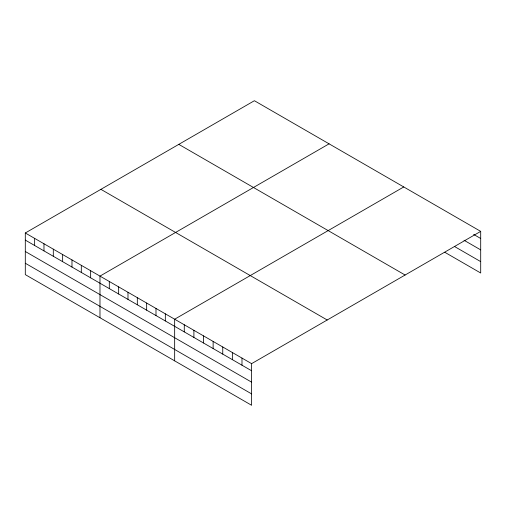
<?xml version="1.0" encoding="UTF-8"?>
<svg xmlns="http://www.w3.org/2000/svg" width="506" height="506" viewBox="0 0 506 506"><rect width="100%" height="100%" fill="white"/><g stroke="black" fill="none" stroke-linecap="round" stroke-linejoin="round"><path stroke-width="0.76" d="M480.7 231.375L251.608 363.643L251.608 405.281L25.3 274.625L25.3 232.988L254.391 100.719L480.7 231.375L480.7 273.012L444.793 252.285M329.077 143.837L99.979 276.105L99.979 317.743M403.756 186.954L174.659 319.216L174.659 360.854M473.648 234.417L480.7 238.49M464.027 240.255L480.7 249.882M454.413 246.441L480.7 261.621M178.795 144.368L405.097 275.024M100.903 189.339L327.205 319.994M25.3 232.988L251.608 363.643M25.3 240.103L251.608 370.759M25.3 251.495L251.608 382.15M25.3 263.234L251.608 393.889M241.988 358.09L241.988 365.205M232.368 352.537L232.368 359.652M222.754 346.983L222.754 354.099M213.134 341.43L213.134 348.545M203.513 335.876L203.513 342.992M193.899 330.323L193.899 337.439M184.279 324.77L184.279 331.885M165.329 313.828L165.329 320.943M155.993 308.439L155.993 315.554M146.658 303.05L146.658 310.165M137.322 297.661L137.322 304.776M127.986 292.272L127.986 299.388M118.651 286.883L118.651 293.999M109.315 281.494L109.315 288.61M90.644 270.716L90.644 277.826M81.308 265.321L81.308 272.437M71.978 259.932L71.978 267.048M62.643 254.543L62.643 261.659M53.307 249.154L53.307 256.27M43.971 243.765L43.971 250.881M34.636 238.377L34.636 245.492"/></g></svg>
